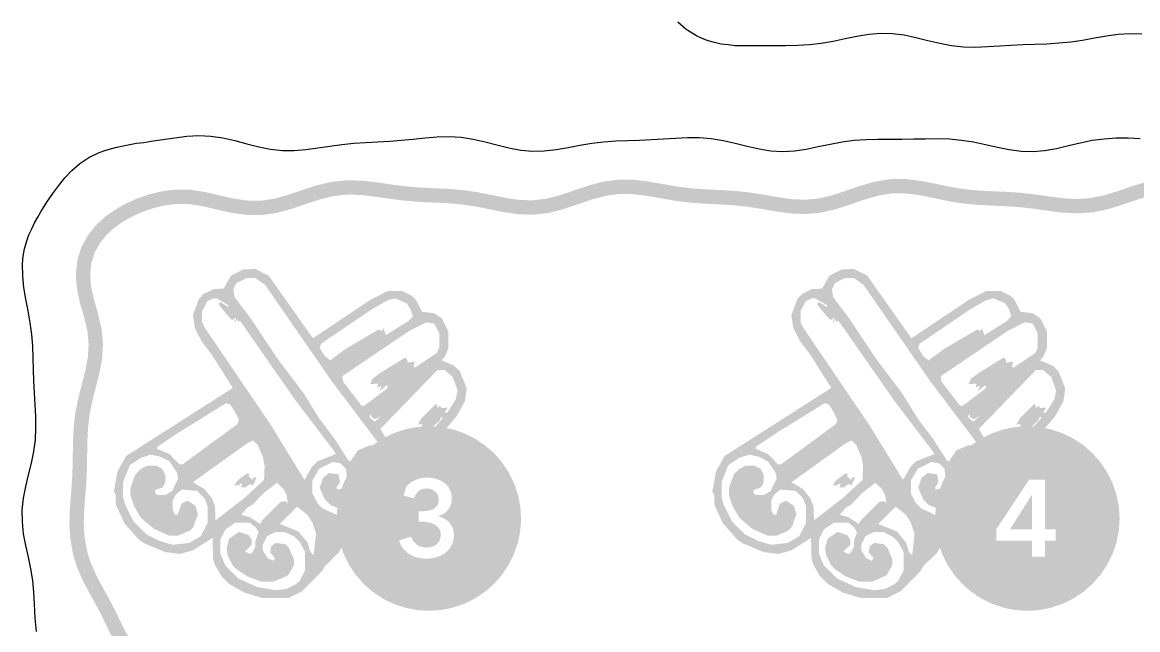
# Model space of a CAD drawing. Header units: millimetres. Extents: x 6 to 441, y 6 to 299.
# Drawn here: x 329.96 to 373.48, y 146.77 to 170.46 of the extents above; entities that cross this region are included whole.
import ezdxf

# ---------------------------------------------------------------- set-up
doc = ezdxf.new("R2010")
doc.units = ezdxf.units.MM
doc.layers.add('CUT', color=1, linetype='Continuous')
doc.layers.add('RASTER', color=7, linetype='Continuous')

msp = doc.modelspace()

# ---------------------------------------------------------------- hatches: boundary and pattern name
at = {"layer": 'RASTER'}
msp.add_hatch(color=7, dxfattribs=at).paths.add_polyline_path([(382.615, 145.087), (382.095, 145.003), (381.597, 144.992), (381.097, 145.058), (380.584, 145.192), (380.053, 145.368), (379.504, 145.547), (378.941, 145.687), (378.621, 145.729), (378.285, 145.748), (377.698, 145.692), (377.148, 145.55), (376.652, 145.352), (376.207, 145.122), (375.803, 144.866), (375.434, 144.584), (375.099, 144.268), (374.802, 143.91), (374.554, 143.505), (374.37, 143.054), (374.259, 142.565), (374.225, 142.051), (374.254, 141.527), (374.316, 140.994), (374.352, 140.733), (374.369, 140.482), (374.365, 139.976), (374.284, 139.474), (374.138, 138.958), (373.955, 138.425), (373.775, 137.874), (373.639, 137.307), (373.573, 136.734), (373.58, 136.164), (373.639, 135.606), (373.719, 135.064), (373.791, 134.532), (373.842, 134.004), (373.872, 133.473), (373.895, 132.932), (373.932, 132.383), (373.998, 131.829), (374.095, 131.278), (374.207, 130.738), (374.303, 130.214), (374.354, 129.705), (374.338, 129.205), (374.249, 128.701), (374.097, 128.184), (373.91, 127.649), (373.73, 127.096), (373.6, 126.544), (373.55, 126.248), (373.523, 125.967), (373.492, 125.454), (373.473, 124.981), (373.436, 124.548), (373.359, 124.151), (373.234, 123.791), (373.058, 123.466), (372.833, 123.174), (372.562, 122.912), (372.249, 122.675), (371.896, 122.455), (371.503, 122.248), (371.071, 122.054), (370.598, 121.88), (370.084, 121.75), (369.815, 121.717), (369.556, 121.697), (369.045, 121.728), (368.539, 121.828), (368.019, 121.987), (367.482, 122.175), (366.927, 122.351), (366.357, 122.473), (365.779, 122.515), (365.207, 122.477), (364.649, 122.383), (364.107, 122.269), (363.578, 122.165), (363.055, 122.091), (362.53, 122.048), (361.997, 122.024), (361.454, 121.999), (360.905, 121.956), (360.36, 121.891), (360.074, 121.86), (359.795, 121.831), (359.269, 121.825), (358.791, 121.893), (358.363, 122.041), (357.992, 122.262), (357.683, 122.541), (357.437, 122.861), (357.246, 123.205), (357.096, 123.559), (356.968, 123.922), (356.838, 124.294), (356.691, 124.68), (356.522, 125.088), (356.339, 125.528), (356.164, 126.015), (356.094, 126.271), (356.031, 126.532), (355.947, 127.075), (355.902, 127.619), (355.882, 128.172), (355.865, 128.735), (355.831, 129.305), (355.777, 129.872), (355.716, 130.429), (355.678, 130.971), (355.689, 131.502), (355.765, 132.03), (355.905, 132.566), (356.088, 133.119), (356.272, 133.692), (356.409, 134.283), (356.461, 134.885), (356.418, 135.486), (356.301, 136.071), (356.152, 136.638), (356.013, 137.189), (355.911, 137.73), (355.856, 138.269), (355.836, 138.816), (355.832, 139.374), (355.821, 139.941), (355.79, 140.509), (355.759, 140.797), (355.727, 141.077), (355.643, 141.592), (355.559, 142.063), (355.482, 142.507), (355.405, 142.945), (355.31, 143.39), (355.171, 143.844), (354.965, 144.296), (354.675, 144.722), (354.293, 145.094), (353.828, 145.381), (353.298, 145.562), (352.73, 145.629), (352.149, 145.595), (351.572, 145.494), (351.277, 145.425), (351.002, 145.369), (350.48, 145.277), (349.963, 145.235), (349.439, 145.229), (348.903, 145.239), (348.358, 145.244), (347.812, 145.232), (347.272, 145.209), (346.743, 145.192), (346.225, 145.206), (345.713, 145.267), (345.196, 145.381), (344.668, 145.535), (344.123, 145.7), (343.56, 145.836), (342.983, 145.905), (342.402, 145.884), (341.83, 145.78), (341.276, 145.624), (340.738, 145.458), (340.216, 145.318), (339.703, 145.226), (339.19, 145.187), (338.668, 145.191), (338.134, 145.216), (337.591, 145.239), (337.047, 145.246), (336.761, 145.253), (336.482, 145.258), (335.965, 145.308), (335.498, 145.413), (335.085, 145.578), (334.73, 145.799), (334.433, 146.066), (334.192, 146.363), (333.996, 146.678), (333.829, 147.004), (333.67, 147.339), (333.499, 147.687), (333.303, 148.053), (333.083, 148.447), (332.851, 148.881), (332.633, 149.369), (332.549, 149.627), (332.474, 149.887), (332.386, 150.402), (332.357, 150.912), (332.373, 151.431), (332.414, 151.964), (332.456, 152.506), (332.481, 153.053), (332.49, 153.596), (332.498, 154.13), (332.525, 154.653), (332.587, 155.171), (332.692, 155.692), (332.828, 156.223), (332.967, 156.77), (333.073, 157.334), (333.109, 157.912), (333.056, 158.491), (332.927, 159.049), (332.847, 159.339), (332.764, 159.61), (332.647, 160.132), (332.608, 160.618), (332.655, 161.067), (332.784, 161.476), (332.985, 161.843), (333.243, 162.165), (333.545, 162.443), (333.88, 162.681), (334.242, 162.885), (334.63, 163.06), (335.044, 163.206), (335.485, 163.315), (335.955, 163.375), (336.463, 163.37), (336.721, 163.335), (336.987, 163.29), (337.541, 163.161), (338.111, 163.034), (338.698, 162.949), (339.297, 162.943), (339.894, 163.029), (340.478, 163.19), (341.043, 163.383), (341.588, 163.561), (342.118, 163.687), (342.641, 163.741), (343.168, 163.728), (343.71, 163.665), (344.267, 163.582), (344.834, 163.509), (345.404, 163.461), (345.967, 163.433), (346.521, 163.408), (347.066, 163.362), (347.609, 163.283), (348.16, 163.176), (348.725, 163.061), (349.307, 162.976), (349.903, 162.958), (350.5, 163.029), (351.087, 163.178), (351.656, 163.37), (352.206, 163.558), (352.737, 163.698), (353.259, 163.767), (353.781, 163.761), (354.317, 163.695), (354.869, 163.597), (355.435, 163.501), (356.007, 163.429), (356.576, 163.387), (357.137, 163.361), (357.687, 163.329), (358.232, 163.271), (358.781, 163.186), (359.342, 163.088), (359.918, 163.007), (360.509, 162.981), (361.106, 163.035), (361.695, 163.171), (362.268, 163.357), (362.821, 163.549), (363.356, 163.702), (363.877, 163.786), (364.396, 163.79), (364.926, 163.725), (365.474, 163.616), (366.036, 163.499), (366.609, 163.404), (367.183, 163.344), (367.75, 163.314), (368.307, 163.291), (368.856, 163.253), (369.404, 163.192), (369.96, 163.113), (370.531, 163.041), (371.117, 163.01), (371.71, 163.05), (372.301, 163.168), (372.877, 163.345), (373.435, 163.537), (373.974, 163.7), (374.496, 163.797), (375.013, 163.813), (375.538, 163.753), (376.08, 163.638), (376.639, 163.503), (377.211, 163.385), (377.788, 163.306), (378.362, 163.266), (378.925, 163.249), (379.478, 163.23), (380.027, 163.193), (380.581, 163.136), (381.146, 163.077), (381.725, 163.045), (382.315, 163.072), (382.905, 163.173), (383.485, 163.335), (384.047, 163.523), (384.59, 163.691), (385.115, 163.801), (385.63, 163.83), (386.151, 163.777), (386.688, 163.66), (387.243, 163.512), (387.813, 163.373), (388.393, 163.273), (388.971, 163.221), (389.541, 163.205), (390.1, 163.201), (390.651, 163.187), (391.203, 163.155), (391.763, 163.112), (392.336, 163.084), (392.907, 163.101), (393.204, 163.124), (393.488, 163.165), (394.02, 163.242), (394.526, 163.304), (395.004, 163.317), (395.449, 163.26), (395.851, 163.123), (396.202, 162.907), (396.49, 162.62), (396.711, 162.273), (396.864, 161.882), (396.956, 161.458), (397.002, 161.009), (397.024, 160.538), (397.04, 160.044), (397.06, 159.525), (397.065, 159.252), (397.077, 158.975), (397.087, 158.443), (397.088, 157.912), (397.072, 157.38), (397.049, 156.84), (397.038, 156.288), (397.066, 155.727), (397.149, 155.162), (397.284, 154.604), (397.448, 154.059), (397.604, 153.531), (397.714, 153.021), (397.754, 152.523), (397.716, 152.025), (397.606, 151.516), (397.45, 150.989), (397.284, 150.445), (397.147, 149.897), (397.086, 149.606), (397.041, 149.327), (396.964, 148.817), (396.889, 148.353), (396.794, 147.934), (396.667, 147.561), (396.502, 147.228), (396.298, 146.935), (396.06, 146.673), (395.788, 146.435), (395.485, 146.211), (395.149, 145.989), (394.777, 145.763), (394.365, 145.531), (393.895, 145.302), (394.141, 144.798), (394.624, 145.035), (395.059, 145.279), (395.449, 145.516), (395.806, 145.751), (396.14, 145.999), (396.452, 146.273), (396.737, 146.586), (396.984, 146.944), (397.185, 147.345), (397.334, 147.783), (397.439, 148.246), (397.517, 148.73), (397.595, 149.241), (397.637, 149.504), (397.693, 149.769), (397.824, 150.295), (397.986, 150.828), (398.149, 151.377), (398.27, 151.945), (398.315, 152.524), (398.268, 153.103), (398.147, 153.67), (397.985, 154.219), (397.825, 154.751), (397.699, 155.269), (397.623, 155.781), (397.598, 156.297), (397.609, 156.822), (397.632, 157.359), (397.648, 157.904), (397.648, 158.449), (397.637, 158.99), (397.625, 159.269), (397.62, 159.543), (397.6, 160.064), (397.584, 160.56), (397.561, 161.051), (397.509, 161.547), (397.4, 162.044), (397.211, 162.527), (396.927, 162.971), (396.548, 163.347), (396.09, 163.63), (395.575, 163.806), (395.033, 163.876), (394.485, 163.862), (393.946, 163.798), (393.408, 163.72), (393.141, 163.681), (392.882, 163.66), (392.342, 163.645), (391.798, 163.671), (391.241, 163.714), (390.675, 163.747), (390.109, 163.762), (389.551, 163.766), (389.004, 163.781), (388.466, 163.828), (387.928, 163.922), (387.381, 164.055), (386.819, 164.205), (386.239, 164.331), (385.643, 164.39), (385.041, 164.356), (384.449, 164.234), (383.875, 164.056), (383.32, 163.87), (382.782, 163.719), (382.255, 163.629), (381.728, 163.606), (381.191, 163.635), (380.639, 163.693), (380.075, 163.751), (379.507, 163.79), (378.943, 163.809), (378.389, 163.826), (377.846, 163.863), (377.306, 163.937), (376.761, 164.05), (376.203, 164.184), (375.628, 164.306), (375.036, 164.373), (374.436, 164.354), (373.841, 164.244), (373.263, 164.07), (372.703, 163.877), (372.163, 163.712), (371.636, 163.605), (371.113, 163.571), (370.581, 163.599), (370.035, 163.669), (369.474, 163.748), (368.906, 163.812), (368.337, 163.85), (367.777, 163.873), (367.227, 163.903), (366.684, 163.959), (366.139, 164.05), (365.585, 164.165), (365.015, 164.278), (364.428, 164.349), (363.83, 164.344), (363.234, 164.249), (362.652, 164.084), (362.089, 163.888), (361.545, 163.71), (361.017, 163.589), (360.496, 163.541), (359.97, 163.565), (359.429, 163.642), (358.873, 163.739), (358.305, 163.827), (357.733, 163.887), (357.166, 163.921), (356.61, 163.947), (356.062, 163.987), (355.517, 164.055), (354.965, 164.149), (354.4, 164.249), (353.819, 164.32), (353.225, 164.326), (352.629, 164.248), (352.044, 164.094), (351.476, 163.901), (350.928, 163.715), (350.398, 163.58), (349.878, 163.518), (349.357, 163.534), (348.822, 163.613), (348.27, 163.725), (347.703, 163.836), (347.13, 163.919), (346.557, 163.967), (345.994, 163.993), (345.441, 164.02), (344.893, 164.066), (344.344, 164.137), (343.783, 164.22), (343.208, 164.287), (342.618, 164.301), (342.024, 164.239), (341.437, 164.1), (340.865, 163.914), (340.313, 163.725), (339.779, 163.578), (339.26, 163.502), (338.742, 163.508), (338.212, 163.585), (337.665, 163.708), (337.103, 163.838), (336.805, 163.889), (336.492, 163.93), (335.923, 163.935), (335.383, 163.866), (334.884, 163.743), (334.422, 163.58), (333.99, 163.385), (333.58, 163.154), (333.191, 162.878), (332.832, 162.547), (332.518, 162.153), (332.268, 161.695), (332.106, 161.179), (332.047, 160.623), (332.093, 160.048), (332.22, 159.474), (332.309, 159.183), (332.384, 158.914), (332.503, 158.402), (332.548, 157.904), (332.517, 157.404), (332.42, 156.891), (332.285, 156.362), (332.146, 155.816), (332.034, 155.26), (331.966, 154.701), (331.938, 154.148), (331.93, 153.605), (331.921, 153.071), (331.896, 152.541), (331.856, 152.006), (331.814, 151.462), (331.796, 150.904), (331.83, 150.338), (331.926, 149.772), (332.013, 149.463), (332.113, 149.159), (332.347, 148.636), (332.591, 148.179), (332.812, 147.784), (333, 147.431), (333.165, 147.096), (333.327, 146.756), (333.509, 146.401), (333.736, 146.036), (334.028, 145.678), (334.394, 145.35), (334.833, 145.077), (335.333, 144.877), (335.877, 144.754), (336.443, 144.699), (336.749, 144.693), (337.037, 144.686), (337.575, 144.678), (338.11, 144.656), (338.653, 144.631), (339.209, 144.627), (339.774, 144.67), (340.338, 144.771), (340.894, 144.919), (341.434, 145.087), (341.957, 145.234), (342.463, 145.327), (342.96, 145.345), (343.46, 145.285), (343.975, 145.159), (344.508, 144.998), (345.058, 144.838), (345.619, 144.715), (346.184, 144.647), (346.744, 144.632), (347.293, 144.649), (347.83, 144.672), (348.362, 144.683), (348.895, 144.679), (349.437, 144.669), (349.99, 144.675), (350.551, 144.721), (351.105, 144.818), (351.397, 144.878), (351.68, 144.944), (352.214, 145.039), (352.715, 145.069), (353.176, 145.015), (353.59, 144.874), (353.949, 144.652), (354.245, 144.362), (354.477, 144.021), (354.647, 143.646), (354.767, 143.249), (354.855, 142.838), (354.93, 142.411), (355.007, 141.966), (355.091, 141.498), (355.173, 140.996), (355.202, 140.736), (355.231, 140.469), (355.261, 139.92), (355.272, 139.367), (355.276, 138.804), (355.296, 138.23), (355.356, 137.649), (355.465, 137.069), (355.609, 136.499), (355.755, 135.945), (355.862, 135.41), (355.9, 134.889), (355.855, 134.371), (355.732, 133.841), (355.555, 133.293), (355.368, 132.725), (355.216, 132.141), (355.13, 131.548), (355.118, 130.958), (355.158, 130.379), (355.219, 129.815), (355.272, 129.262), (355.305, 128.71), (355.322, 128.153), (355.343, 127.586), (355.39, 127.009), (355.48, 126.431), (355.552, 126.132), (355.631, 125.841), (355.816, 125.326), (356.004, 124.873), (356.171, 124.473), (356.312, 124.102), (356.439, 123.736), (356.574, 123.356), (356.743, 122.958), (356.969, 122.552), (357.273, 122.16), (357.66, 121.81), (358.128, 121.532), (358.66, 121.348), (359.233, 121.266), (359.819, 121.271), (360.133, 121.303), (360.424, 121.334), (360.96, 121.398), (361.488, 121.44), (362.022, 121.464), (362.566, 121.489), (363.118, 121.534), (363.671, 121.613), (364.219, 121.72), (364.754, 121.833), (365.273, 121.92), (365.778, 121.954), (366.277, 121.918), (366.783, 121.809), (367.305, 121.644), (367.845, 121.455), (368.402, 121.285), (368.973, 121.172), (369.548, 121.137), (369.87, 121.159), (370.198, 121.201), (370.763, 121.345), (371.282, 121.534), (371.749, 121.745), (372.174, 121.969), (372.566, 122.213), (372.927, 122.487), (373.251, 122.801), (373.528, 123.16), (373.747, 123.565), (373.9, 124.006), (373.991, 124.47), (374.033, 124.946), (374.052, 125.426), (374.082, 125.927), (374.105, 126.174), (374.148, 126.427), (374.27, 126.944), (374.441, 127.469), (374.63, 128.012), (374.794, 128.573), (374.895, 129.146), (374.914, 129.724), (374.858, 130.292), (374.757, 130.846), (374.646, 131.384), (374.552, 131.911), (374.49, 132.435), (374.455, 132.963), (374.432, 133.5), (374.401, 134.046), (374.348, 134.596), (374.274, 135.142), (374.195, 135.677), (374.139, 136.197), (374.133, 136.705), (374.191, 137.209), (374.314, 137.721), (374.486, 138.247), (374.673, 138.791), (374.831, 139.353), (374.923, 139.929), (374.93, 140.491), (374.91, 140.789), (374.872, 141.063), (374.812, 141.575), (374.786, 142.049), (374.814, 142.486), (374.904, 142.887), (375.054, 143.253), (375.258, 143.584), (375.507, 143.884), (375.796, 144.157), (376.123, 144.406), (376.485, 144.635), (376.884, 144.842), (377.321, 145.017), (377.794, 145.14), (378.308, 145.188), (378.569, 145.171), (378.828, 145.138), (379.349, 145.008), (379.878, 144.836), (380.424, 144.655), (380.989, 144.508), (381.566, 144.432), (382.146, 144.445), (382.703, 144.533)])
h = msp.add_hatch(color=7, dxfattribs=at)
h.paths.add_polyline_path([(338.574, 160.821), (339.054, 160.842), (339.578, 160.577), (341.299, 158.139), (343.55, 159.644), (344.217, 159.982), (344.791, 159.982), (345.171, 159.788), (345.315, 159.644), (345.558, 159.171), (346.01, 159.121), (346.319, 158.927), (346.584, 158.404), (346.584, 157.758), (346.462, 157.45), (346.319, 157.278), (346.821, 157.063), (347.036, 156.848), (347.301, 156.181), (347.229, 155.679), (346.892, 155.084), (344.985, 152.832), (344.935, 152.308), (344.791, 151.878), (344.597, 151.57), (344.095, 151.139), (343.12, 150.752), (342.805, 150.351), (342.403, 149.963), (342.303, 149.777), (341.758, 149.246), (341.657, 149.06), (340.868, 148.271), (340.345, 148.006), (339.341, 148.006), (338.624, 148.221), (338.029, 148.558), (337.742, 148.845), (337.476, 149.296), (337.405, 149.512), (337.383, 150.351), (336.616, 149.87), (336.114, 149.727), (335.54, 149.798), (334.73, 150.135), (334.515, 150.279), (333.941, 150.924), (333.604, 151.663), (333.604, 152.022), (333.532, 152.165), (333.676, 152.954), (334.013, 153.549), (338.172, 156.202), (337.355, 157.493), (336.953, 158.024), (336.688, 158.547), (336.616, 159.049), (336.853, 159.673), (337.025, 159.86), (337.405, 160.053), (337.814, 160.075), (338.1, 160.577)])
h.paths.add_polyline_path([(338.696, 160.484), (338.316, 160.29), (338.194, 160.053), (338.244, 159.745), (338.861, 158.927), (339.893, 157.378), (340.94, 155.987), (341.543, 155.012), (342.159, 154.194), (342.69, 153.363), (342.762, 153.334), (343.048, 153.764), (343.5, 153.958), (343.909, 153.979), (342.045, 156.446), (339.434, 160.218), (339.054, 160.484)], flags=0)
h.paths.add_polyline_path([(337.405, 159.695), (337.168, 159.573), (336.974, 159.193), (336.974, 158.762), (337.096, 158.526), (339.649, 154.768), (340.969, 152.617), (341.256, 153.119), (341.471, 153.334), (342.188, 153.621), (342.159, 153.692), (340.61, 155.729), (338.459, 158.813), (338.359, 158.784), (338.359, 158.884), (338.215, 158.712), (338.316, 158.956), (338.172, 158.856), (338.1, 158.884), (337.67, 159.386), (337.62, 159.48), (337.692, 159.551), (338, 159.358), (338, 159.429), (337.548, 159.695)], flags=0)
h.paths.add_polyline_path([(344.504, 159.695), (344.217, 159.623), (343.622, 159.286), (341.614, 157.923), (341.564, 157.758), (341.758, 157.45), (341.973, 157.278), (342.547, 157.708), (343.766, 158.425), (343.859, 158.476), (343.981, 158.425), (344.052, 158.526), (344.146, 158.26), (345.028, 158.813), (345.2, 158.999), (345.099, 159.286), (344.956, 159.501)], flags=0)
h.paths.add_polyline_path([(345.723, 158.762), (345.056, 158.425), (342.446, 156.661), (342.475, 156.446), (343.192, 155.514), (343.307, 155.514), (344.167, 156.159), (344.217, 156.253), (344.167, 156.303), (343.88, 156.059), (343.981, 156.303), (343.809, 156.202), (343.837, 156.374), (343.522, 156.346), (343.622, 156.561), (343.909, 156.776), (344.884, 157.378), (344.956, 157.35), (345.006, 157.185), (345.272, 157.235), (345.221, 157.041), (345.272, 156.991), (346.132, 157.565), (346.225, 157.758), (346.225, 158.332), (346.032, 158.712)], flags=0)
h.paths.add_polyline_path([(346.154, 156.898), (343.931, 154.603), (344.196, 154.151), (344.863, 153.312), (345.099, 153.506), (345.2, 153.692), (345.53, 154.008), (345.63, 154.194), (346.369, 155.033), (346.319, 155.084), (346.247, 154.94), (345.774, 154.481), (345.601, 154.481), (345.774, 154.725), (345.53, 154.625), (345.558, 154.797), (345.386, 154.768), (345.53, 155.012), (346.103, 155.586), (346.175, 155.413), (346.247, 155.514), (346.319, 155.413), (346.562, 155.442), (346.44, 155.249), (346.534, 155.227), (346.871, 155.751), (346.942, 156.109), (346.749, 156.633), (346.44, 156.898)], flags=0)
h.paths.add_polyline_path([(337.907, 155.607), (336.092, 154.481), (335.232, 153.908), (335.203, 153.836), (335.705, 153.621), (336.092, 153.219), (336.207, 153.219), (338.359, 154.797), (338.409, 154.962), (338.215, 155.342), (338.072, 155.557)], flags=0)
h.paths.add_polyline_path([(343.572, 155.177), (343.5, 155.105), (343.55, 155.012), (343.715, 154.89), (343.981, 155.127), (343.737, 154.983), (343.593, 155.055)], flags=0)
h.paths.add_polyline_path([(338.961, 154.151), (338.746, 154.051), (336.616, 152.523), (337.068, 152.258), (337.355, 151.9), (337.476, 151.591), (337.498, 151.039), (338.645, 151.928), (339.391, 152.617), (339.413, 153.169), (339.341, 153.527), (339.147, 153.979)], flags=0)
h.paths.add_polyline_path([(343.5, 153.671), (343.264, 153.549), (343.048, 153.334), (342.998, 152.882), (343.192, 152.645), (343.5, 152.595), (343.522, 152.688), (343.285, 152.954), (343.335, 153.19), (343.644, 153.384), (344.095, 153.19), (344.289, 152.81), (344.289, 152.452), (344.167, 152.143), (343.952, 151.857), (343.429, 151.52), (342.927, 151.376), (342.425, 151.448), (341.973, 151.641), (341.758, 151.857), (341.564, 152.308), (341.686, 152.688), (341.923, 152.882), (342.303, 152.832), (342.353, 152.523), (342.209, 152.308), (342.281, 152.237), (342.446, 152.287), (342.64, 152.523), (342.59, 153.047), (342.374, 153.262), (342.066, 153.312), (341.543, 153.047), (341.277, 152.595), (341.277, 152.093), (341.471, 151.713), (341.686, 151.498), (342.425, 151.161), (343.142, 151.161), (343.429, 151.233), (344.095, 151.57), (344.311, 151.785), (344.576, 152.308), (344.576, 152.882), (344.382, 153.262), (344.095, 153.549), (343.859, 153.671)], flags=0)
h.paths.add_polyline_path([(334.967, 153.599), (334.586, 153.477), (334.156, 153.19), (333.891, 152.523), (333.891, 151.95), (333.963, 151.663), (334.3, 150.996), (334.802, 150.494), (335.325, 150.229), (335.827, 150.085), (336.473, 150.157), (336.924, 150.422), (337.19, 150.946), (337.19, 151.591), (337.068, 151.9), (336.781, 152.186), (336.186, 152.237), (335.949, 152.043), (335.827, 151.806), (335.827, 151.448), (335.92, 151.254), (336.021, 151.254), (336.164, 151.684), (336.401, 151.806), (336.709, 151.613), (336.81, 151.283), (336.637, 150.781), (336.494, 150.637), (336.042, 150.444), (335.684, 150.444), (335.088, 150.709), (334.586, 151.139), (334.321, 151.591), (334.178, 152.022), (334.178, 152.308), (334.371, 152.832), (334.586, 153.047), (334.823, 153.169), (335.182, 153.169), (335.418, 153.047), (335.54, 152.81), (335.54, 152.523), (335.447, 152.33), (335.132, 152.215), (335.16, 152.072), (335.253, 152.022), (335.54, 152.022), (335.806, 152.186), (336.042, 152.667), (335.992, 152.904), (335.705, 153.334), (335.325, 153.527)], flags=0)
h.paths.add_polyline_path([(338.717, 152.861), (338.817, 152.861), (338.789, 152.76), (338.932, 152.617), (339.004, 152.717), (339.104, 152.717), (338.961, 152.402), (338.839, 152.452), (338.674, 152.33), (338.502, 152.33), (338.531, 152.502), (338.387, 152.402), (338.215, 152.402), (338.387, 152.617)], flags=0)
h.paths.add_polyline_path([(339.893, 152.502), (339.391, 152.115), (338.932, 151.641), (338.746, 151.541), (338.502, 151.254), (338.839, 151.161), (339.248, 150.896), (339.319, 151.039), (340.037, 151.756), (340.252, 151.785), (340.323, 151.684), (340.273, 152.022), (340.151, 152.258)], flags=0)
h.paths.add_polyline_path([(340.682, 151.57), (340.008, 150.896), (340.725, 150.609), (341.084, 150.179), (341.205, 149.798), (341.327, 149.677), (341.421, 150.516), (341.277, 150.946), (341.084, 151.254)], flags=0)
h.paths.add_polyline_path([(338.265, 150.946), (337.885, 150.681), (337.692, 150.3), (337.692, 149.727), (337.885, 149.275), (338.387, 148.773), (339.126, 148.436), (339.864, 148.314), (340.273, 148.364), (340.653, 148.558), (340.797, 148.701), (340.99, 149.081), (340.99, 149.798), (340.797, 150.179), (340.582, 150.394), (340.202, 150.587), (339.843, 150.587), (339.506, 150.422), (339.341, 150.085), (339.341, 149.87), (339.535, 149.562), (339.75, 149.461), (339.821, 149.562), (339.628, 149.798), (339.678, 150.035), (339.843, 150.157), (340.223, 150.107), (340.366, 149.963), (340.56, 149.512), (340.56, 149.296), (340.323, 148.888), (339.771, 148.651), (339.269, 148.651), (338.746, 148.845), (338.316, 149.132), (338.172, 149.275), (337.978, 149.655), (337.928, 149.92), (338.029, 150.322), (338.409, 150.587), (338.789, 150.465), (338.911, 150.3), (338.911, 150.085), (338.645, 149.82), (338.839, 149.727), (338.932, 149.777), (339.054, 150.014), (339.054, 150.229), (339.176, 150.566), (339.076, 150.752), (338.839, 150.946)], flags=0)
h = msp.add_hatch(color=7, dxfattribs=at)
h.paths.add_polyline_path([(361.924, 160.821), (362.404, 160.842), (362.928, 160.577), (364.649, 158.139), (366.9, 159.644), (367.567, 159.982), (368.141, 159.982), (368.521, 159.788), (368.665, 159.644), (368.908, 159.171), (369.36, 159.121), (369.669, 158.927), (369.934, 158.404), (369.934, 157.758), (369.812, 157.45), (369.669, 157.278), (370.171, 157.063), (370.386, 156.848), (370.651, 156.181), (370.579, 155.679), (370.242, 155.084), (368.335, 152.832), (368.285, 152.308), (368.141, 151.878), (367.947, 151.57), (367.445, 151.139), (366.47, 150.752), (366.155, 150.351), (365.753, 149.963), (365.653, 149.777), (365.108, 149.246), (365.007, 149.06), (364.218, 148.271), (363.695, 148.006), (362.691, 148.006), (361.974, 148.221), (361.379, 148.558), (361.092, 148.845), (360.826, 149.296), (360.755, 149.512), (360.733, 150.351), (359.966, 149.87), (359.464, 149.727), (358.89, 149.798), (358.08, 150.135), (357.865, 150.279), (357.291, 150.924), (356.954, 151.663), (356.954, 152.022), (356.882, 152.165), (357.026, 152.954), (357.363, 153.549), (361.522, 156.202), (360.705, 157.493), (360.303, 158.024), (360.038, 158.547), (359.966, 159.049), (360.203, 159.673), (360.375, 159.86), (360.755, 160.053), (361.164, 160.075), (361.45, 160.577)])
h.paths.add_polyline_path([(362.046, 160.484), (361.666, 160.29), (361.544, 160.053), (361.594, 159.745), (362.211, 158.927), (363.243, 157.378), (364.29, 155.987), (364.893, 155.012), (365.509, 154.194), (366.04, 153.363), (366.112, 153.334), (366.398, 153.764), (366.85, 153.958), (367.259, 153.979), (365.395, 156.446), (362.784, 160.218), (362.404, 160.484)], flags=0)
h.paths.add_polyline_path([(360.755, 159.695), (360.518, 159.573), (360.324, 159.193), (360.324, 158.762), (360.446, 158.526), (362.999, 154.768), (364.319, 152.617), (364.606, 153.119), (364.821, 153.334), (365.538, 153.621), (365.509, 153.692), (363.96, 155.729), (361.809, 158.813), (361.709, 158.784), (361.709, 158.884), (361.565, 158.712), (361.666, 158.956), (361.522, 158.856), (361.45, 158.884), (361.02, 159.386), (360.97, 159.48), (361.042, 159.551), (361.35, 159.358), (361.35, 159.429), (360.898, 159.695)], flags=0)
h.paths.add_polyline_path([(367.854, 159.695), (367.567, 159.623), (366.972, 159.286), (364.964, 157.923), (364.914, 157.758), (365.108, 157.45), (365.323, 157.278), (365.897, 157.708), (367.116, 158.425), (367.209, 158.476), (367.331, 158.425), (367.402, 158.526), (367.496, 158.26), (368.378, 158.813), (368.55, 158.999), (368.449, 159.286), (368.306, 159.501)], flags=0)
h.paths.add_polyline_path([(369.073, 158.762), (368.406, 158.425), (365.796, 156.661), (365.825, 156.446), (366.542, 155.514), (366.657, 155.514), (367.517, 156.159), (367.567, 156.253), (367.517, 156.303), (367.23, 156.059), (367.331, 156.303), (367.159, 156.202), (367.187, 156.374), (366.872, 156.346), (366.972, 156.561), (367.259, 156.776), (368.234, 157.378), (368.306, 157.35), (368.356, 157.185), (368.622, 157.235), (368.571, 157.041), (368.622, 156.991), (369.482, 157.565), (369.575, 157.758), (369.575, 158.332), (369.382, 158.712)], flags=0)
h.paths.add_polyline_path([(369.504, 156.898), (367.281, 154.603), (367.546, 154.151), (368.213, 153.312), (368.449, 153.506), (368.55, 153.692), (368.88, 154.008), (368.98, 154.194), (369.719, 155.033), (369.669, 155.084), (369.597, 154.94), (369.124, 154.481), (368.951, 154.481), (369.124, 154.725), (368.88, 154.625), (368.908, 154.797), (368.736, 154.768), (368.88, 155.012), (369.453, 155.586), (369.525, 155.413), (369.597, 155.514), (369.669, 155.413), (369.912, 155.442), (369.79, 155.249), (369.884, 155.227), (370.221, 155.751), (370.292, 156.109), (370.099, 156.633), (369.79, 156.898)], flags=0)
h.paths.add_polyline_path([(361.257, 155.607), (359.442, 154.481), (358.582, 153.908), (358.553, 153.836), (359.055, 153.621), (359.442, 153.219), (359.557, 153.219), (361.709, 154.797), (361.759, 154.962), (361.565, 155.342), (361.422, 155.557)], flags=0)
h.paths.add_polyline_path([(366.922, 155.177), (366.85, 155.105), (366.9, 155.012), (367.065, 154.89), (367.331, 155.127), (367.087, 154.983), (366.943, 155.055)], flags=0)
h.paths.add_polyline_path([(362.311, 154.151), (362.096, 154.051), (359.966, 152.523), (360.418, 152.258), (360.705, 151.9), (360.826, 151.591), (360.848, 151.039), (361.995, 151.928), (362.741, 152.617), (362.763, 153.169), (362.691, 153.527), (362.497, 153.979)], flags=0)
h.paths.add_polyline_path([(366.85, 153.671), (366.614, 153.549), (366.398, 153.334), (366.348, 152.882), (366.542, 152.645), (366.85, 152.595), (366.872, 152.688), (366.635, 152.954), (366.685, 153.19), (366.994, 153.384), (367.445, 153.19), (367.639, 152.81), (367.639, 152.452), (367.517, 152.143), (367.302, 151.857), (366.779, 151.52), (366.277, 151.376), (365.775, 151.448), (365.323, 151.641), (365.108, 151.857), (364.914, 152.308), (365.036, 152.688), (365.273, 152.882), (365.653, 152.832), (365.703, 152.523), (365.559, 152.308), (365.631, 152.237), (365.796, 152.287), (365.99, 152.523), (365.94, 153.047), (365.724, 153.262), (365.416, 153.312), (364.893, 153.047), (364.627, 152.595), (364.627, 152.093), (364.821, 151.713), (365.036, 151.498), (365.775, 151.161), (366.492, 151.161), (366.779, 151.233), (367.445, 151.57), (367.661, 151.785), (367.926, 152.308), (367.926, 152.882), (367.732, 153.262), (367.445, 153.549), (367.209, 153.671)], flags=0)
h.paths.add_polyline_path([(358.317, 153.599), (357.936, 153.477), (357.506, 153.19), (357.241, 152.523), (357.241, 151.95), (357.313, 151.663), (357.65, 150.996), (358.152, 150.494), (358.675, 150.229), (359.177, 150.085), (359.823, 150.157), (360.274, 150.422), (360.54, 150.946), (360.54, 151.591), (360.418, 151.9), (360.131, 152.186), (359.536, 152.237), (359.299, 152.043), (359.177, 151.806), (359.177, 151.448), (359.27, 151.254), (359.371, 151.254), (359.514, 151.684), (359.751, 151.806), (360.059, 151.613), (360.16, 151.283), (359.987, 150.781), (359.844, 150.637), (359.392, 150.444), (359.034, 150.444), (358.438, 150.709), (357.936, 151.139), (357.671, 151.591), (357.528, 152.022), (357.528, 152.308), (357.721, 152.832), (357.936, 153.047), (358.173, 153.169), (358.532, 153.169), (358.768, 153.047), (358.89, 152.81), (358.89, 152.523), (358.797, 152.33), (358.482, 152.215), (358.51, 152.072), (358.603, 152.022), (358.89, 152.022), (359.156, 152.186), (359.392, 152.667), (359.342, 152.904), (359.055, 153.334), (358.675, 153.527)], flags=0)
h.paths.add_polyline_path([(362.067, 152.861), (362.167, 152.861), (362.139, 152.76), (362.282, 152.617), (362.354, 152.717), (362.454, 152.717), (362.311, 152.402), (362.189, 152.452), (362.024, 152.33), (361.852, 152.33), (361.881, 152.502), (361.737, 152.402), (361.565, 152.402), (361.737, 152.617)], flags=0)
h.paths.add_polyline_path([(363.243, 152.502), (362.741, 152.115), (362.282, 151.641), (362.096, 151.541), (361.852, 151.254), (362.189, 151.161), (362.598, 150.896), (362.669, 151.039), (363.387, 151.756), (363.602, 151.785), (363.673, 151.684), (363.623, 152.022), (363.501, 152.258)], flags=0)
h.paths.add_polyline_path([(364.032, 151.57), (363.358, 150.896), (364.075, 150.609), (364.434, 150.179), (364.555, 149.798), (364.677, 149.677), (364.771, 150.516), (364.627, 150.946), (364.434, 151.254)], flags=0)
h.paths.add_polyline_path([(361.615, 150.946), (361.235, 150.681), (361.042, 150.3), (361.042, 149.727), (361.235, 149.275), (361.737, 148.773), (362.476, 148.436), (363.214, 148.314), (363.623, 148.364), (364.003, 148.558), (364.147, 148.701), (364.34, 149.081), (364.34, 149.798), (364.147, 150.179), (363.932, 150.394), (363.552, 150.587), (363.193, 150.587), (362.856, 150.422), (362.691, 150.085), (362.691, 149.87), (362.885, 149.562), (363.1, 149.461), (363.171, 149.562), (362.978, 149.798), (363.028, 150.035), (363.193, 150.157), (363.573, 150.107), (363.716, 149.963), (363.91, 149.512), (363.91, 149.296), (363.673, 148.888), (363.121, 148.651), (362.619, 148.651), (362.096, 148.845), (361.666, 149.132), (361.522, 149.275), (361.328, 149.655), (361.278, 149.92), (361.379, 150.322), (361.759, 150.587), (362.139, 150.465), (362.261, 150.3), (362.261, 150.085), (361.995, 149.82), (362.189, 149.727), (362.282, 149.777), (362.404, 150.014), (362.404, 150.229), (362.526, 150.566), (362.426, 150.752), (362.189, 150.946)], flags=0)
h = msp.add_hatch(color=7, dxfattribs=at)
h.paths.add_polyline_path([(349.421, 151.108), (349.39, 150.638), (349.298, 150.176), (349.147, 149.731), (348.938, 149.308), (348.677, 148.917), (348.366, 148.563), (348.012, 148.252), (347.621, 147.991), (347.199, 147.782), (346.753, 147.631), (346.291, 147.539), (345.821, 147.508), (345.351, 147.539), (344.889, 147.631), (344.444, 147.782), (344.021, 147.991), (343.63, 148.252), (343.276, 148.563), (342.965, 148.917), (342.704, 149.308), (342.495, 149.731), (342.344, 150.176), (342.252, 150.638), (342.221, 151.108), (342.252, 151.578), (342.344, 152.04), (342.495, 152.486), (342.704, 152.908), (342.965, 153.299), (343.276, 153.653), (343.63, 153.964), (344.021, 154.225), (344.444, 154.434), (344.889, 154.585), (345.351, 154.677), (345.821, 154.708), (346.291, 154.677), (346.753, 154.585), (347.199, 154.434), (347.621, 154.225), (348.012, 153.964), (348.366, 153.653), (348.677, 153.299), (348.938, 152.908), (349.147, 152.486), (349.298, 152.04), (349.39, 151.578)])
h.paths.add_polyline_path([(345.426, 151.393), (345.426, 150.985), (345.553, 150.985), (345.583, 150.985), (345.614, 150.983), (345.644, 150.981), (345.675, 150.979), (345.706, 150.975), (345.738, 150.971), (345.77, 150.965), (345.802, 150.959), (345.834, 150.953), (345.865, 150.945), (345.896, 150.936), (345.926, 150.926), (345.955, 150.915), (345.983, 150.903), (346.011, 150.89), (346.038, 150.877), (346.064, 150.862), (346.088, 150.845), (346.112, 150.828), (346.135, 150.809), (346.156, 150.788), (346.177, 150.767), (346.196, 150.744), (346.214, 150.719), (346.23, 150.694), (346.245, 150.667), (346.257, 150.638), (346.266, 150.608), (346.274, 150.577), (346.28, 150.545), (346.283, 150.511), (346.284, 150.475), (346.283, 150.442), (346.281, 150.41), (346.277, 150.379), (346.272, 150.35), (346.265, 150.322), (346.257, 150.295), (346.247, 150.27), (346.235, 150.246), (346.222, 150.223), (346.209, 150.201), (346.194, 150.181), (346.179, 150.161), (346.162, 150.142), (346.145, 150.125), (346.127, 150.108), (346.108, 150.093), (346.088, 150.079), (346.067, 150.065), (346.046, 150.053), (346.024, 150.041), (346.001, 150.031), (345.978, 150.022), (345.954, 150.013), (345.929, 150.006), (345.904, 149.999), (345.88, 149.994), (345.855, 149.989), (345.83, 149.985), (345.805, 149.982), (345.781, 149.98), (345.756, 149.979), (345.732, 149.978), (345.673, 149.98), (345.616, 149.986), (345.563, 149.996), (345.513, 150.009), (345.465, 150.026), (345.42, 150.048), (345.378, 150.073), (345.339, 150.101), (345.303, 150.133), (345.27, 150.166), (345.239, 150.202), (345.212, 150.238), (345.188, 150.277), (345.167, 150.317), (345.148, 150.359), (345.133, 150.403), (344.657, 150.254), (344.673, 150.208), (344.69, 150.164), (344.709, 150.121), (344.729, 150.08), (344.751, 150.041), (344.774, 150.003), (344.799, 149.966), (344.825, 149.932), (344.853, 149.898), (344.881, 149.867), (344.911, 149.837), (344.942, 149.808), (344.974, 149.782), (345.007, 149.756), (345.041, 149.733), (345.076, 149.711), (345.112, 149.69), (345.148, 149.671), (345.186, 149.653), (345.225, 149.637), (345.264, 149.622), (345.305, 149.608), (345.346, 149.596), (345.388, 149.585), (345.431, 149.576), (345.474, 149.568), (345.518, 149.561), (345.563, 149.555), (345.608, 149.551), (345.655, 149.548), (345.701, 149.546), (345.749, 149.545), (345.797, 149.546), (345.844, 149.549), (345.892, 149.553), (345.939, 149.559), (345.986, 149.567), (346.033, 149.577), (346.08, 149.589), (346.127, 149.602), (346.173, 149.618), (346.218, 149.635), (346.262, 149.653), (346.305, 149.674), (346.346, 149.696), (346.387, 149.721), (346.426, 149.747), (346.465, 149.774), (346.501, 149.804), (346.536, 149.835), (346.569, 149.869), (346.6, 149.904), (346.63, 149.941), (346.657, 149.98), (346.683, 150.021), (346.707, 150.063), (346.728, 150.108), (346.747, 150.154), (346.762, 150.202), (346.775, 150.252), (346.785, 150.304), (346.792, 150.358), (346.797, 150.413), (346.798, 150.471), (346.795, 150.54), (346.787, 150.606), (346.774, 150.669), (346.755, 150.73), (346.731, 150.787), (346.701, 150.842), (346.666, 150.895), (346.626, 150.945), (346.581, 150.991), (346.533, 151.033), (346.482, 151.07), (346.428, 151.103), (346.37, 151.132), (346.309, 151.157), (346.245, 151.177), (346.178, 151.193), (346.178, 151.202), (346.238, 151.218), (346.295, 151.239), (346.349, 151.264), (346.399, 151.293), (346.447, 151.326), (346.491, 151.364), (346.533, 151.405), (346.571, 151.45), (346.605, 151.498), (346.635, 151.548), (346.66, 151.599), (346.681, 151.652), (346.697, 151.707), (346.708, 151.763), (346.715, 151.821), (346.717, 151.881), (346.716, 151.931), (346.712, 151.98), (346.707, 152.027), (346.698, 152.072), (346.687, 152.116), (346.674, 152.158), (346.659, 152.199), (346.641, 152.238), (346.621, 152.275), (346.599, 152.311), (346.575, 152.346), (346.55, 152.379), (346.523, 152.41), (346.494, 152.44), (346.463, 152.468), (346.431, 152.495), (346.396, 152.52), (346.361, 152.544), (346.324, 152.566), (346.286, 152.586), (346.247, 152.605), (346.206, 152.622), (346.164, 152.638), (346.12, 152.652), (346.076, 152.665), (346.031, 152.675), (345.986, 152.684), (345.939, 152.692), (345.893, 152.698), (345.845, 152.702), (345.797, 152.704), (345.749, 152.705), (345.704, 152.704), (345.661, 152.702), (345.617, 152.698), (345.575, 152.692), (345.532, 152.685), (345.491, 152.677), (345.45, 152.666), (345.409, 152.654), (345.369, 152.641), (345.33, 152.626), (345.292, 152.61), (345.256, 152.593), (345.22, 152.575), (345.185, 152.555), (345.151, 152.534), (345.118, 152.512), (345.086, 152.489), (345.056, 152.464), (345.026, 152.439), (344.998, 152.412), (344.971, 152.384), (344.945, 152.356), (344.921, 152.326), (344.897, 152.295), (344.875, 152.264), (344.855, 152.231), (344.836, 152.197), (344.819, 152.163), (344.804, 152.128), (344.79, 152.092), (344.778, 152.055), (344.768, 152.017), (345.248, 151.894), (345.26, 151.936), (345.276, 151.977), (345.293, 152.015), (345.313, 152.051), (345.336, 152.085), (345.361, 152.117), (345.388, 152.147), (345.418, 152.174), (345.449, 152.199), (345.483, 152.221), (345.519, 152.239), (345.557, 152.254), (345.596, 152.265), (345.638, 152.274), (345.682, 152.279), (345.728, 152.28), (345.751, 152.28), (345.774, 152.279), (345.797, 152.276), (345.819, 152.273), (345.842, 152.269), (345.864, 152.264), (345.886, 152.258), (345.908, 152.251), (345.93, 152.243), (345.95, 152.234), (345.97, 152.225), (345.99, 152.215), (346.009, 152.204), (346.027, 152.192), (346.044, 152.179), (346.061, 152.166), (346.077, 152.152), (346.092, 152.137), (346.107, 152.121), (346.12, 152.104), (346.133, 152.087), (346.144, 152.069), (346.155, 152.05), (346.165, 152.03), (346.174, 152.009), (346.182, 151.988), (346.188, 151.966), (346.194, 151.944), (346.198, 151.921), (346.201, 151.897), (346.203, 151.872), (346.203, 151.847), (346.202, 151.813), (346.2, 151.78), (346.195, 151.75), (346.189, 151.72), (346.181, 151.693), (346.171, 151.667), (346.159, 151.643), (346.146, 151.62), (346.131, 151.599), (346.115, 151.579), (346.098, 151.56), (346.08, 151.542), (346.06, 151.525), (346.04, 151.51), (346.018, 151.495), (345.995, 151.482), (345.972, 151.47), (345.947, 151.458), (345.922, 151.448), (345.897, 151.439), (345.871, 151.431), (345.844, 151.423), (345.817, 151.417), (345.789, 151.412), (345.761, 151.407), (345.733, 151.403), (345.704, 151.4), (345.676, 151.397), (345.648, 151.395), (345.619, 151.394), (345.591, 151.393), (345.562, 151.393), (345.426, 151.393)], flags=0)
h = msp.add_hatch(color=7, dxfattribs=at)
h.paths.add_polyline_path([(372.771, 151.108), (372.74, 150.638), (372.648, 150.176), (372.497, 149.731), (372.288, 149.308), (372.027, 148.917), (371.716, 148.563), (371.362, 148.252), (370.971, 147.991), (370.549, 147.782), (370.103, 147.631), (369.641, 147.539), (369.171, 147.508), (368.701, 147.539), (368.239, 147.631), (367.794, 147.782), (367.371, 147.991), (366.98, 148.252), (366.626, 148.563), (366.315, 148.917), (366.054, 149.308), (365.845, 149.731), (365.694, 150.176), (365.602, 150.638), (365.571, 151.108), (365.602, 151.578), (365.694, 152.04), (365.845, 152.486), (366.054, 152.908), (366.315, 153.299), (366.626, 153.653), (366.98, 153.964), (367.371, 154.225), (367.794, 154.434), (368.239, 154.585), (368.701, 154.677), (369.171, 154.708), (369.641, 154.677), (370.103, 154.585), (370.549, 154.434), (370.971, 154.225), (371.362, 153.964), (371.716, 153.653), (372.027, 153.299), (372.288, 152.908), (372.497, 152.486), (372.648, 152.04), (372.74, 151.578)])
h.paths.add_polyline_path([(369.354, 150.246), (369.354, 149.621), (369.855, 149.621), (369.855, 150.246), (370.275, 150.246), (370.275, 150.683), (369.855, 150.683), (369.855, 152.629), (369.243, 152.629), (367.965, 150.696), (367.965, 150.246), (369.354, 150.246)], flags=0)
h.paths.add_polyline_path([(369.354, 152.03), (369.354, 150.683), (368.491, 150.683), (369.345, 152.03), (369.354, 152.03)], flags=0)

# ---------------------------------------------------------------- linework, layer by layer
at = {"layer": 'CUT'}
for points in [[(373.635, 169.994), (373.176, 170.015), (372.716, 169.989), (372.255, 169.925), (371.792, 169.841), (371.328, 169.757), (370.863, 169.688), (370.398, 169.641), (369.933, 169.613), (369.469, 169.596), (369.006, 169.58), (368.543, 169.557), (368.08, 169.528), (367.616, 169.5), (367.151, 169.484), (366.685, 169.497), (366.218, 169.545), (365.752, 169.629), (365.287, 169.739), (364.824, 169.854), (364.363, 169.953), (363.903, 170.015), (363.444, 170.027), (362.985, 169.989), (362.524, 169.912), (362.061, 169.814), (361.597, 169.715), (361.132, 169.635), (360.666, 169.581), (360.2, 169.555), (359.736, 169.548), (359.272, 169.549), (358.809, 169.548), (358.343, 169.541), (358.056, 169.544), (357.766, 169.549), (357.493, 169.577), (357.22, 169.61), (356.966, 169.669), (356.714, 169.737), (356.485, 169.83), (356.258, 169.931), (355.864, 170.181), (355.529, 170.468)], [(330.509, 146.699), (330.484, 146.959), (330.459, 147.219), (330.451, 147.498), (330.438, 147.777), (330.416, 148.231), (330.369, 148.686), (330.293, 149.141), (330.197, 149.597), (330.096, 150.055), (330.011, 150.515), (329.962, 150.976), (329.96, 151.437), (330.008, 151.898), (330.097, 152.358), (330.208, 152.817), (330.319, 153.273), (330.411, 153.728), (330.47, 154.183), (330.493, 154.637), (330.488, 155.093), (330.465, 155.549), (330.438, 156.006), (330.416, 156.464), (330.4, 156.922), (330.386, 157.379), (330.365, 157.835), (330.328, 158.291), (330.268, 158.747), (330.189, 159.203), (330.102, 159.66), (330.025, 160.119), (329.976, 160.58), (329.97, 161.045), (330, 161.337), (330.049, 161.63), (330.129, 161.902), (330.219, 162.168), (330.329, 162.41), (330.441, 162.647), (330.564, 162.86), (330.681, 163.066), (330.921, 163.443), (331.153, 163.783), (331.383, 164.099), (331.625, 164.4), (331.893, 164.685), (332.201, 164.949), (332.555, 165.183), (332.957, 165.379), (333.179, 165.456), (333.403, 165.532), (333.647, 165.59), (333.891, 165.649), (334.153, 165.693), (334.417, 165.742), (334.7, 165.779), (334.983, 165.823), (335.448, 165.89), (335.914, 165.96), (336.381, 166.016), (336.849, 166.04), (337.317, 166.02), (337.786, 165.952), (338.253, 165.847), (338.718, 165.724), (339.182, 165.606), (339.644, 165.515), (340.105, 165.467), (340.566, 165.466), (341.028, 165.504), (341.491, 165.566), (341.956, 165.634), (342.422, 165.695), (342.888, 165.741), (343.354, 165.772), (343.819, 165.796), (344.283, 165.823), (344.747, 165.861), (345.211, 165.909), (345.677, 165.959), (346.143, 165.997), (346.611, 166.007), (347.079, 165.977), (347.547, 165.905), (348.014, 165.798), (348.479, 165.676), (348.943, 165.562), (349.404, 165.478), (349.865, 165.44), (350.326, 165.451), (350.788, 165.504), (351.251, 165.584), (351.716, 165.67), (352.182, 165.746), (352.649, 165.802), (353.115, 165.836), (353.581, 165.855), (354.046, 165.87), (354.51, 165.889), (354.975, 165.916), (355.44, 165.945), (355.906, 165.966), (356.373, 165.963), (356.841, 165.926), (357.309, 165.852), (357.775, 165.748), (358.24, 165.632), (358.703, 165.526), (359.165, 165.452), (359.625, 165.425), (360.086, 165.449), (360.548, 165.517), (361.012, 165.613), (361.477, 165.714), (361.943, 165.802), (362.41, 165.863), (362.877, 165.896), (363.344, 165.907), (363.809, 165.906), (364.273, 165.906), (364.738, 165.91), (365.203, 165.919), (365.668, 165.923), (366.135, 165.91), (366.602, 165.869), (367.07, 165.798), (367.536, 165.701), (368.001, 165.595), (368.464, 165.501), (368.925, 165.439), (369.386, 165.424), (369.846, 165.461), (370.308, 165.542), (370.772, 165.65), (371.237, 165.762), (371.704, 165.858), (372.172, 165.922), (372.639, 165.951), (373.106, 165.95), (373.572, 165.932)]]:
    msp.add_lwpolyline(points, dxfattribs=at)

doc.saveas('drawing.dxf')
